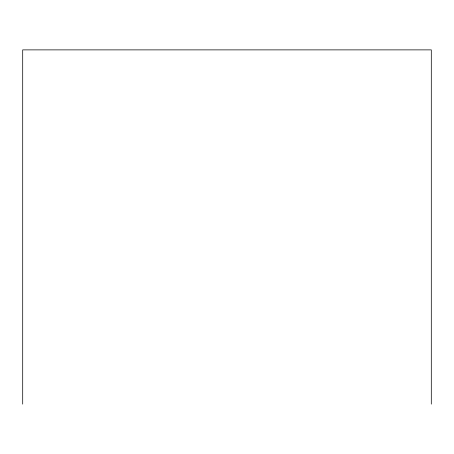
<?xml version="1.0" encoding="UTF-8"?>
<svg xmlns="http://www.w3.org/2000/svg" width="454" height="454" viewBox="0 0 454 454"><rect width="100%" height="100%" fill="white"/><g stroke="black" fill="none" stroke-linecap="round" stroke-linejoin="round"><path stroke-width="0.68" d="M431.3 404.122L431.3 49.878L22.7 49.878L22.7 404.122"/></g></svg>
